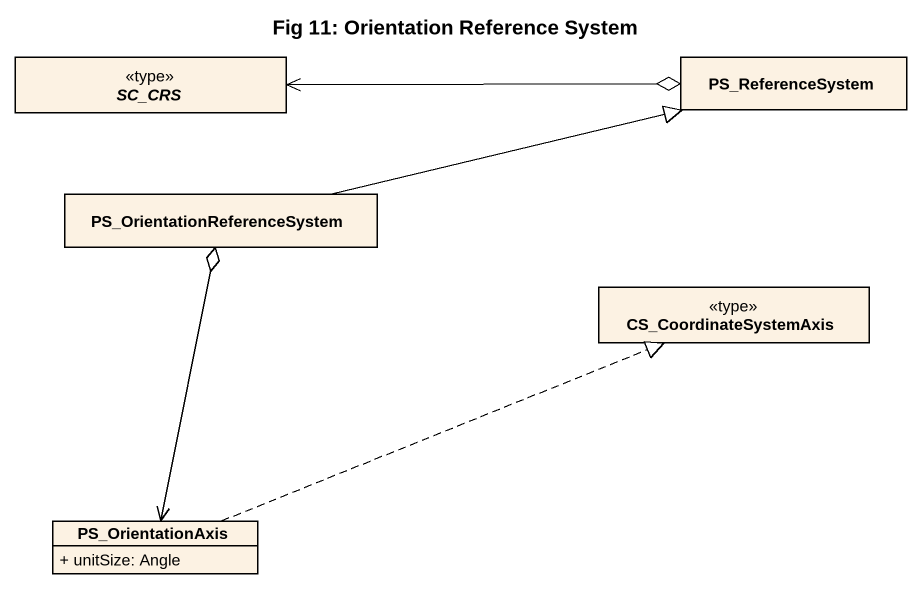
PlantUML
@startuml
title Fig 11: Orientation Reference System
hide circle
hide empty members
skinparam classAttributeIconSize 0
abstract class SC_CRS <<type>>
class PS_ReferenceSystem
class "PS_OrientationReferenceSystem" as PS_OrientationReferenceSyste
class CS_CoordinateSystemAxis <<type>>
class PS_OrientationAxis {
  + unitSize: Angle
}
PS_ReferenceSystem o-left-> SC_CRS
PS_OrientationReferenceSyste -right-|> PS_ReferenceSystem
PS_OrientationReferenceSyste o--> PS_OrientationAxis
PS_OrientationAxis .right.|> CS_CoordinateSystemAxis
@enduml
